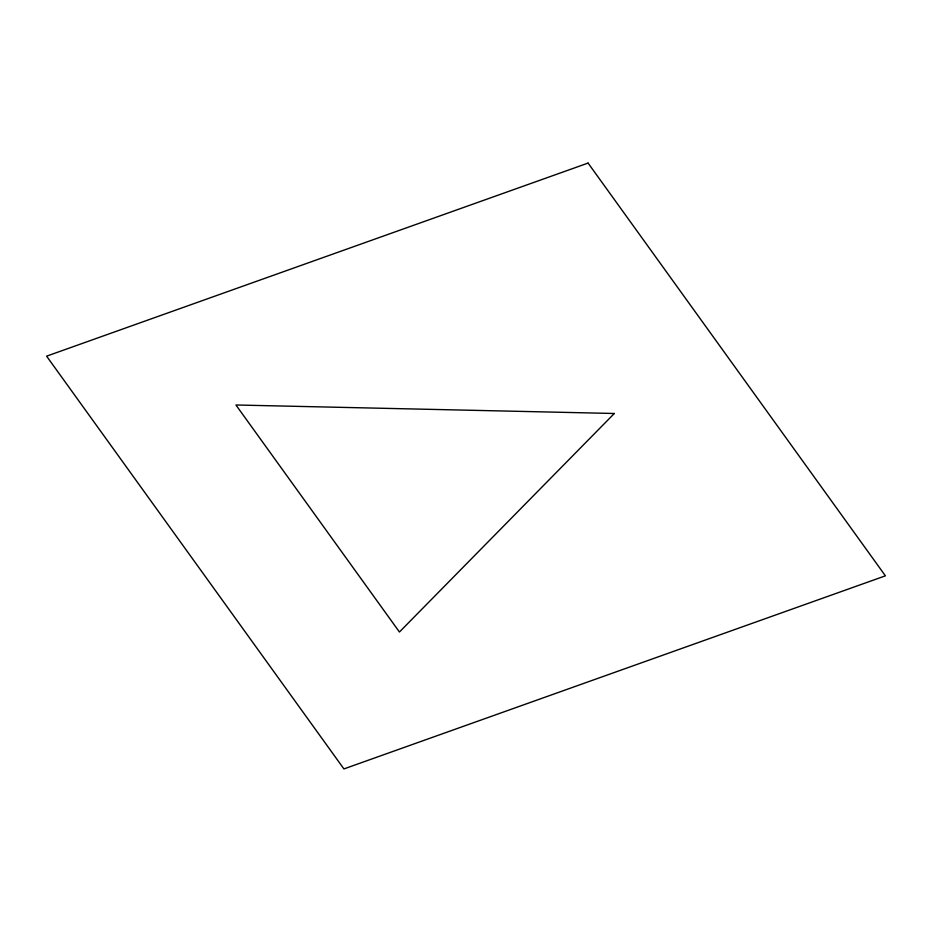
<?xml version="1.0" encoding="UTF-8"?>
<svg xmlns="http://www.w3.org/2000/svg" width="932" height="932" viewBox="0 0 932 932"><rect width="100%" height="100%" fill="white"/><g stroke="black" fill="none" stroke-linecap="round" stroke-linejoin="round"><path stroke-width="1.4" d="M614.316 413.493L399.444 632.013L235.924 404.989L614.316 413.493M588.08 163.077L46.6 356.164L343.92 768.923L885.4 575.836L588.08 163.077"/></g></svg>
